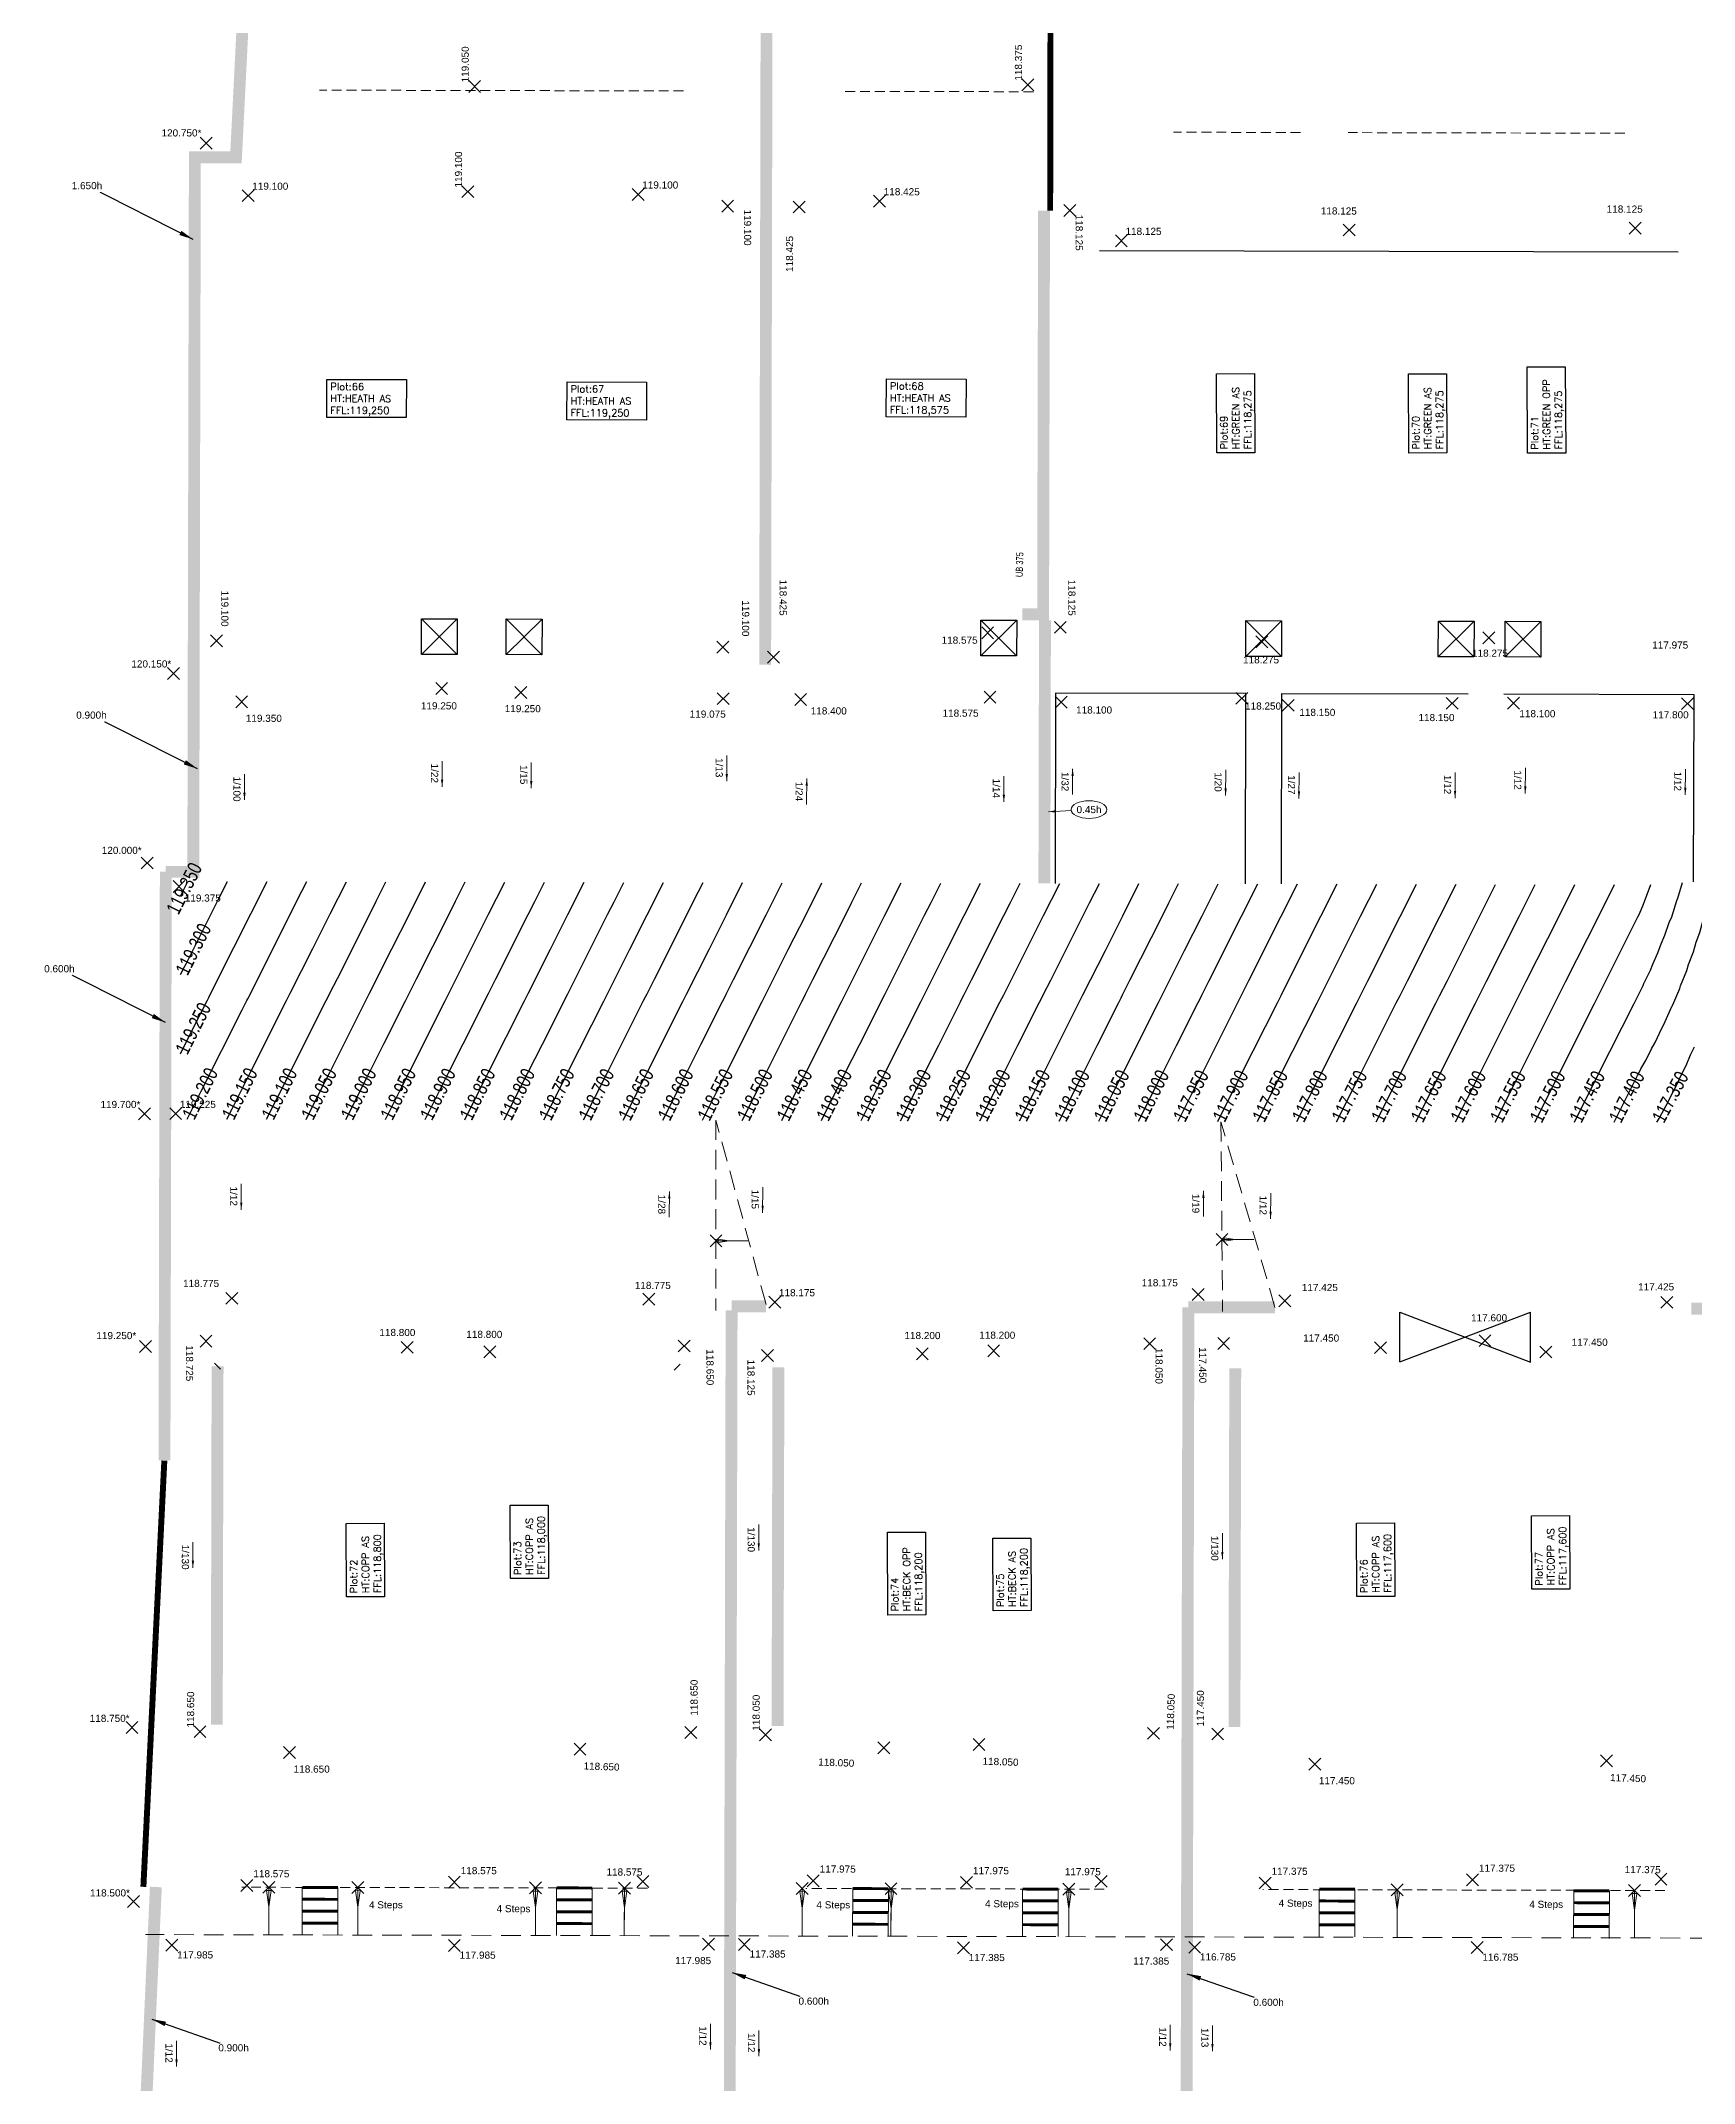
# Model space of a CAD drawing. Header units: metres. Extents: x 287878 to 288371, y 62805 to 63080.
# Drawn here: x 288023 to 288064.7, y 62859.3 to 62910.9 of the extents above; entities that cross this region are included whole.
import ezdxf
from ezdxf.enums import TextEntityAlignment as Align

# ---------------------------------------------------------------- set-up
doc = ezdxf.new("R2010")
doc.units = ezdxf.units.M
doc.header["$PDMODE"] = 3
doc.header["$PDSIZE"] = 0.15
doc.linetypes.add('HIDDEN', pattern=[0.375, 0.25, -0.125])
doc.layers.get('0').transparency = 0.25
for name, color, linetype, lineweight in [('EXP - DESIGN LINES', 1, 'HIDDEN', 9), ('EXP - LEVELS TEXT', 3, 'Continuous', 18), ('EXP - RETAINING WALLS - 0.6m', 190, 'Continuous', 18), ('EXP - RETAINING WALLS GRAVEL BOARD', 151, 'FENCELINE2', 18), ('EXP - STEPS', 240, 'Continuous', 18), ('EXP - UNDERBUILD', 94, 'UNDERBUILD', 35), ('EXP-EW-BANKS&CUTTINGS', 251, 'HIDDEN', 18), ('EXP-EW-GRADIENTS', 3, 'Continuous', 18), ('EXP-EW-GRADIENTS-TEXT', 3, 'Continuous', 18), ('EXP-EW-LEVEL-LANDING', 1, 'Continuous', 25), ('EXP-EW-LEVELS-POINTS', 3, 'Continuous', 18), ('EXP-EW-LEVELS-TEXT', 3, 'Continuous', 18), ('EXP-EW-RAISED-DPC', 160, 'TANKING', 35), ('EXP-EW-RETAINING-WALL-HEIGHTS', 3, 'Continuous', 18), ('EXP-LEVEL-LANDING', 1, 'Continuous', 25)]:
    doc.layers.add(name, color=color, linetype=linetype, lineweight=lineweight)
doc.layers.add('EXP-EW-BANKS&CUTTINGS-WORKING', color=255, linetype='Continuous', lineweight=18, plot=False)
doc.layers.add('EXP_-_S3D_-_HOUSE_DOORS', color=3, linetype='Continuous', true_color=0x00ff00)
doc.layers.add('XREF - SOUTHERN CONTOURS$0$EXP_-_EW_-_CONT-PRIMARY', color=1, linetype='Continuous', true_color=0xff0000)
doc.layers.add('Working', color=181, linetype='Continuous', plot=False)
for name, color, linetype in [('XREF - SOUTHERN CONTOURS$0$EXP_-_EW_CONT-SECONDARY', 8, 'Continuous'), ('XREF - SOUTHERN CONTOURS$0$EXP_-_EW_CONT-SECONDARY TEXT', 8, 'Continuous'), ('XREF - SS - FFFL$0$EXP - PEN 1', 1, 'Continuous')]:
    doc.layers.add(name, color=color, linetype=linetype)
doc.styles.add('18 @ 1 to 200', font='arial.ttf', dxfattribs={"height": 0.36})
doc.styles.add('18 @ 1 to 500', font='arial.ttf', dxfattribs={"height": 0.9})
doc.styles.add('Century Gothic', font='arial.ttf')
doc.styles.add('ESTROAD', font='arial.ttf', dxfattribs={"width": 0.75})
doc.styles.add('XREF - SOUTHERN CONTOURS$0$ESTROAD', font='arial.ttf', dxfattribs={"width": 0.75})
doc.styles.add('XREF - SS - FFFL$0$Standard', font='simplex.shx')
doc.linetypes.add('FENCELINE2', pattern='A,6.35,-2.54,[132,ltypeshp.shx,S=2.54,R=0,X=-2.54,Y=0],-2.54,25.4', length=36.83)
doc.linetypes.add('TANKING', pattern='A,0.3,-0.1575,["V",Century Gothic,S=0.3,R=0,X=-0.1464,Y=-0.15],-0.1575', length=0.615)
doc.linetypes.add('UNDERBUILD', pattern='A,0.3,-0.1575,["O",Century Gothic,S=0.3,R=0,X=-0.181,Y=-0.15],-0.1575', length=0.615)
doc.dimstyles.new('1 to 200 (18)', dxfattribs={"dimtxt": 0.36, "dimasz": 0.36, "dimexe": 0.09, "dimexo": 0.09, "dimgap": 0.12, "dimtad": 1, "dimdec": 3, "dimzin": 0, "dimdsep": 46, "dimtxsty": '18 @ 1 to 200', "dimcen": 0.12, "dimadec": 0, "dimazin": 0, "dimtfac": 1, "dimtdec": 3, "dimtofl": 0, "dimtmove": 0, "dimatfit": 3, "dimfxl": 0.12, "dimtolj": 1, "dimtzin": 0, "dimarcsym": 1})

# ---------------------------------------------------------------- blocks, each defined once
blk = doc.blocks.new('XREF - SOUTHERN CONTOURS')
at = {"layer": 'XREF - SOUTHERN CONTOURS$0$EXP_-_EW_-_CONT-PRIMARY', "flags": 128}
for points in [[(581.479604, 149.94997), (581.72822, 150.444389), (581.9879, 150.96081), (582.160277, 151.303614), (582.196966, 151.376577), (582.402033, 151.784391), (583.258039, 153.486718), (583.667093, 154.300197)], [(585.653449, 148.295666), (586.248939, 149.479909), (586.613469, 150.204844), (587.160264, 151.292248), (587.216195, 151.403477), (587.253483, 151.47763), (587.439919, 151.848394), (588.258026, 153.475352), (588.421648, 153.800743), (588.66708, 154.288831)], [(590.653436, 148.2843), (591.01073, 148.994845), (591.248926, 149.468543), (592.160251, 151.280882), (592.25347, 151.466264), (592.818909, 152.590744), (593.258013, 153.463986), (593.667067, 154.277465)], [(595.653423, 148.272934), (596.248913, 149.457177), (596.613443, 150.182113), (597.160238, 151.269516), (597.216169, 151.380745), (597.253457, 151.454898), (597.439894, 151.825662), (598.258001, 153.45262), (598.421622, 153.778011), (598.667054, 154.266099)], [(600.65341, 148.261568), (601.010704, 148.972114), (601.2489, 149.445811), (602.160225, 151.25815), (602.253444, 151.443532), (602.818883, 152.568013), (603.257988, 153.441254), (603.667041, 154.254733)], [(605.653397, 148.250202), (606.248887, 149.434445), (606.613417, 150.159381), (607.160213, 151.246784), (607.216144, 151.358014), (607.253431, 151.432166), (607.439868, 151.802931), (608.257975, 153.429888), (608.667028, 154.243367)], [(610.653384, 148.238836), (611.248874, 149.423079), (612.1602, 151.235419), (612.253418, 151.420801), (612.439855, 151.791565), (613.257962, 153.418522), (613.667015, 154.232001)], [(615.653371, 148.22747), (616.248861, 149.411713), (617.160187, 151.224053), (617.253405, 151.409435), (617.439842, 151.780198), (618.257949, 153.407155), (618.296929, 153.48488), (618.39359, 153.731931), (618.426297, 153.799031), (618.585532, 154.225345)]]:
    blk.add_lwpolyline(points, dxfattribs=at)
at = {"layer": 'XREF - SOUTHERN CONTOURS$0$EXP_-_EW_CONT-SECONDARY', "flags": 128}
for points in [[(581.484151, 151.949965), (581.592337, 152.165113), (581.623263, 152.226615), (581.894124, 152.765272), (582.432723, 153.836376), (582.667095, 154.30247)], [(581.488697, 153.94996), (581.667098, 154.304743)], [(581.653459, 148.304758), (581.887832, 148.770852), (582.005829, 149.005511), (583.039273, 151.060707), (583.123586, 151.228378), (583.160275, 151.301341), (583.180804, 151.342167), (583.253493, 151.486723), (583.43993, 151.857487), (584.258037, 153.484445), (584.421658, 153.809836), (584.66709, 154.297923)], [(582.653456, 148.302485), (582.784599, 148.563287), (583.248947, 149.486728), (584.160272, 151.299068), (584.25349, 151.48445), (584.818929, 152.60893), (585.258034, 153.482171), (585.667088, 154.29565)], [(583.653454, 148.300212), (584.248944, 149.484455), (584.613474, 150.209391), (585.160269, 151.296794), (585.2162, 151.408024), (585.253488, 151.482177), (585.439925, 151.852941), (586.258032, 153.479898), (586.421653, 153.80529), (586.667085, 154.293377)], [(584.653451, 148.297939), (585.010745, 149.008485), (585.248941, 149.482182), (586.160267, 151.294521), (586.253485, 151.479903), (586.818924, 152.604384), (587.258029, 153.477625), (587.667082, 154.291104)], [(586.653446, 148.293392), (587.01074, 149.003938), (587.248936, 149.477635), (588.160262, 151.289975), (588.25348, 151.475357), (588.818919, 152.599837), (589.258024, 153.473079), (589.667077, 154.286557)], [(587.653443, 148.291119), (588.248934, 149.475362), (588.613464, 150.200298), (589.160259, 151.287702), (589.21619, 151.398931), (589.253477, 151.473084), (589.439914, 151.843848), (590.258021, 153.470805), (590.421643, 153.796197), (590.667075, 154.284284)], [(588.653441, 148.288846), (589.010735, 148.999392), (589.248931, 149.473089), (590.160256, 151.285429), (590.253475, 151.470811), (590.818914, 152.595291), (591.258019, 153.468532), (591.667072, 154.282011)], [(589.653438, 148.286573), (590.248928, 149.470816), (590.613459, 150.195752), (591.160254, 151.283155), (591.216185, 151.394385), (591.253472, 151.468537), (591.439909, 151.839301), (592.258016, 153.466259), (592.421637, 153.791651), (592.66707, 154.279738)], [(591.653433, 148.282027), (592.248923, 149.466269), (592.613453, 150.191205), (593.160249, 151.278609), (593.21618, 151.389838), (593.253467, 151.463991), (593.439904, 151.834755), (594.258011, 153.461713), (594.421632, 153.787104), (594.667064, 154.275191)], [(592.65343, 148.279753), (593.010725, 148.990299), (593.248921, 149.463996), (594.160246, 151.276336), (594.253465, 151.461718), (594.818903, 152.586198), (595.258008, 153.45944), (595.667062, 154.272918)], [(593.653428, 148.27748), (594.248918, 149.461723), (594.613448, 150.186659), (595.160244, 151.274063), (595.216175, 151.385292), (595.253462, 151.459445), (595.439899, 151.830209), (596.258006, 153.457166), (596.421627, 153.782558), (596.667059, 154.270645)], [(594.653425, 148.275207), (595.010719, 148.985753), (595.248916, 149.45945), (596.160241, 151.271789), (596.253459, 151.457171), (596.818898, 152.581652), (597.258003, 153.454893), (597.667057, 154.268372)], [(596.65342, 148.270661), (597.010714, 148.981206), (597.24891, 149.454903), (598.160236, 151.267243), (598.253454, 151.452625), (598.818893, 152.577105), (599.257998, 153.450347), (599.667051, 154.263826)], [(597.653418, 148.268387), (598.248908, 149.45263), (598.613438, 150.177566), (599.160233, 151.26497), (599.216164, 151.376199), (599.253452, 151.450352), (599.439888, 151.821116), (600.257995, 153.448074), (600.421617, 153.773465), (600.667049, 154.261552)], [(598.653415, 148.266114), (599.010709, 148.97666), (599.248905, 149.450357), (600.160231, 151.262697), (600.253449, 151.448079), (600.818888, 152.572559), (601.257993, 153.4458), (601.667046, 154.259279)], [(599.653412, 148.263841), (600.248903, 149.448084), (600.613433, 150.17302), (601.160228, 151.260424), (601.216159, 151.371653), (601.253446, 151.445806), (601.439883, 151.81657), (602.25799, 153.443527), (602.421612, 153.768919), (602.667044, 154.257006)], [(601.653407, 148.259295), (602.248897, 149.443538), (602.613428, 150.168473), (603.160223, 151.255877), (603.216154, 151.367106), (603.253441, 151.441259), (603.439878, 151.812023), (604.257985, 153.438981), (604.421606, 153.764372), (604.667039, 154.25246)], [(602.653405, 148.257022), (603.010699, 148.967567), (603.248895, 149.441264), (604.16022, 151.253604), (604.253439, 151.438986), (604.818878, 152.563466), (605.257982, 153.436708), (605.667036, 154.250186)], [(603.653402, 148.254748), (604.248892, 149.438991), (604.613422, 150.163927), (605.160218, 151.251331), (605.216149, 151.36256), (605.253436, 151.436713), (605.439873, 151.807477), (606.25798, 153.434434), (606.421601, 153.759826), (606.667033, 154.247913)], [(604.653399, 148.252475), (605.010694, 148.963021), (605.24889, 149.436718), (606.160215, 151.249058), (606.253434, 151.43444), (606.818872, 152.55892), (607.257977, 153.432161), (607.667031, 154.24564)], [(606.653394, 148.247929), (607.010688, 148.958474), (607.248885, 149.432172), (608.16021, 151.244511), (608.253428, 151.429893), (608.439865, 151.800657), (609.257972, 153.427615), (609.667026, 154.241094)], [(607.653392, 148.245656), (608.248882, 149.429898), (609.160207, 151.242238), (609.253426, 151.42762), (609.439863, 151.798384), (610.25797, 153.425342), (610.667023, 154.238821)], [(608.653389, 148.243382), (609.248879, 149.427625), (610.160205, 151.239965), (610.253423, 151.425347), (610.43986, 151.796111), (611.257967, 153.423069), (611.66702, 154.236547)], [(609.653387, 148.241109), (610.248877, 149.425352), (611.160202, 151.237692), (611.253421, 151.423074), (611.439857, 151.793838), (612.257964, 153.420795), (612.667018, 154.234274)], [(611.653381, 148.236563), (612.248872, 149.420806), (613.160197, 151.233145), (613.253415, 151.418527), (613.439852, 151.789291), (614.257959, 153.416249), (614.667013, 154.229728)], [(612.653379, 148.23429), (613.248869, 149.418533), (614.160194, 151.230872), (614.253413, 151.416254), (614.43985, 151.787018), (615.257957, 153.413976), (615.66701, 154.227455)], [(613.653376, 148.232016), (614.248866, 149.416259), (615.160192, 151.228599), (615.25341, 151.413981), (615.439847, 151.784745), (616.257954, 153.411703), (616.667008, 154.225181)], [(614.653374, 148.229743), (615.248864, 149.413986), (616.160189, 151.226326), (616.253408, 151.411708), (616.439844, 151.782472), (617.257951, 153.409429), (617.667005, 154.222908)], [(616.653368, 148.225197), (617.248859, 149.40944), (618.160184, 151.221779), (618.253403, 151.407161), (618.38811, 151.67576), (618.407491, 151.725296), (618.574128, 152.067157), (618.630153, 152.21715), (618.761326, 152.498275), (618.843516, 152.729472), (618.93946, 152.944554), (619.04703, 153.263109), (619.108087, 153.406481), (619.240107, 153.818968), (619.266738, 153.884572), (619.384003, 154.272075)], [(617.653366, 148.222924), (618.248856, 149.407166), (618.262999, 149.430626), (618.33328, 149.571133), (618.468247, 149.800047), (618.602288, 150.077891), (618.694541, 150.240007), (618.862508, 150.601733), (618.912359, 150.69256), (619.113531, 151.143096), (619.12138, 151.157934), (619.159674, 151.247214), (619.31131, 151.603278), (619.332462, 151.669367), (619.489501, 152.056224), (619.535902, 152.209557), (619.657803, 152.525143), (619.728413, 152.772595), (619.815718, 153.010582), (619.909318, 153.359523), (619.962718, 153.513119), (620.077889, 153.971461), (620.09824, 154.033373), (620.177588, 154.371808)], [(618.734753, 148.22743), (618.78905, 148.322846), (618.796916, 148.339785), (619.025315, 148.755915), (619.067766, 148.850987), (619.253171, 149.201466), (619.329532, 149.379497), (619.4723, 149.659727), (619.581788, 149.925769), (619.682365, 150.130936)]]:
    blk.add_lwpolyline(points, dxfattribs=at)
at = {"layer": 'XREF - SOUTHERN CONTOURS$0$EXP_-_EW_-_CONT-PRIMARY', "char_height": 0.36, "width": 2.52, "attachment_point": 5, "rotation": 63.3047065, "line_spacing_factor": 0.888, "style": 'XREF - SOUTHERN CONTOURS$0$ESTROAD'}
for s, insert in [('119.250', (581.803061, 150.593224)), ('119.000', (585.976905, 148.93892)), ('118.750', (590.976892, 148.927554)), ('118.500', (595.97688, 148.916188)), ('118.250', (600.976867, 148.904822)), ('118.000', (605.976854, 148.893456)), ('117.750', (610.976841, 148.88209)), ('117.500', (615.976828, 148.870724))]:
    blk.add_mtext(s, dxfattribs=dict(at, insert=insert))
at = {"layer": 'XREF - SOUTHERN CONTOURS$0$EXP_-_EW_CONT-SECONDARY TEXT', "char_height": 0.36, "width": 2.52, "attachment_point": 5, "line_spacing_factor": 0.888, "style": 'XREF - SOUTHERN CONTOURS$0$ESTROAD'}
for s, insert, rotation in [('119.350', (581.577448, 154.126458), 63.3047065), ('119.300', (581.807608, 152.593219), 63.3047065), ('119.200', (581.976916, 148.948012), 63.3047065), ('119.150', (582.976913, 148.945739), 63.3047065), ('119.100', (583.976911, 148.943466), 63.3047065), ('119.050', (584.976908, 148.941193), 63.3047065), ('118.950', (586.976903, 148.936646), 63.3047065), ('118.900', (587.9769, 148.934373), 63.3047065), ('118.850', (588.976898, 148.9321), 63.3047065), ('118.800', (589.976895, 148.929827), 63.3047065), ('118.700', (591.97689, 148.925281), 63.3047065), ('118.650', (592.976887, 148.923007), 63.3047065), ('118.600', (593.976885, 148.920734), 63.3047065), ('118.550', (594.976882, 148.918461), 63.3047065), ('118.450', (596.976877, 148.913915), 63.3047065), ('118.400', (597.976874, 148.911641), 63.3047065), ('118.350', (598.976872, 148.909368), 63.3047065), ('118.300', (599.976869, 148.907095), 63.3047065), ('118.200', (601.976864, 148.902549), 63.3047065), ('118.150', (602.976861, 148.900275), 63.3047065), ('118.100', (603.976859, 148.898002), 63.3047065), ('118.050', (604.976856, 148.895729), 63.3047065), ('117.950', (606.976851, 148.891183), 63.3047065), ('117.900', (607.976849, 148.88891), 63.3047065), ('117.850', (608.976846, 148.886636), 63.3047065), ('117.800', (609.976843, 148.884363), 63.3047065), ('117.700', (611.976838, 148.879817), 63.3047065), ('117.650', (612.976836, 148.877544), 63.3047065), ('117.600', (613.976833, 148.87527), 63.3047065), ('117.550', (614.97683, 148.872997), 63.3047065), ('117.450', (616.976825, 148.868451), 63.3047065), ('117.400', (617.976823, 148.866178), 63.3046988), ('117.350', (619.073719, 148.862242), 62.1208571)]:
    blk.add_mtext(s, dxfattribs=dict(at, insert=insert, rotation=rotation))
blk = doc.blocks.new('*U25')
at = {"layer": 'EXP - STEPS'}
for p, q in [((-0.45, 1.2), (-0.45, 2.4)), ((0.45, 1.2), (0.45, 2.4))]:
    blk.add_line(p, q, dxfattribs=at)
at = {"layer": 'EXP - STEPS', "const_width": 0.075}
for points in [[(-0.45, 2.1), (0.45, 2.1)], [(-0.45, 1.8), (0.45, 1.8)], [(-0.45, 1.5), (0.45, 1.5)], [(-0.45, 1.2), (0.45, 1.2)]]:
    blk.add_lwpolyline(points, dxfattribs=at)
blk = doc.blocks.new('*U464')
at = {"layer": 'EXP-EW-BANKS&CUTTINGS', "linetype": 'Continuous'}
blk.add_lwpolyline([(-0.012, -1.12), (-0.005, -0.496), (0.06, -0.081), (-0.061, -0.079), (-0.005, -0.496)], dxfattribs=at)
at = {"layer": 'EXP-EW-BANKS&CUTTINGS-WORKING'}
blk.add_line((-0.013, -1.2), (0, 0), dxfattribs=at)
blk.add_point((0, 0), dxfattribs=at)
blk = doc.blocks.new('*U465')
at = {"layer": 'EXP-EW-BANKS&CUTTINGS', "linetype": 'Continuous'}
blk.add_lwpolyline([(-0.012, -1.12), (-0.005, -0.496), (0.06, -0.081), (-0.061, -0.079), (-0.005, -0.496)], dxfattribs=at)
at = {"layer": 'EXP-EW-BANKS&CUTTINGS-WORKING'}
blk.add_line((-0.013, -1.2), (0, 0), dxfattribs=at)
blk.add_point((0, 0), dxfattribs=at)
blk = doc.blocks.new('*U466')
at = {"layer": 'EXP-EW-BANKS&CUTTINGS', "linetype": 'Continuous'}
blk.add_lwpolyline([(-0.012, -1.12), (-0.005, -0.496), (0.06, -0.081), (-0.061, -0.079), (-0.005, -0.496)], dxfattribs=at)
at = {"layer": 'EXP-EW-BANKS&CUTTINGS-WORKING'}
blk.add_line((-0.013, -1.2), (0, 0), dxfattribs=at)
blk.add_point((0, 0), dxfattribs=at)
blk = doc.blocks.new('*U467')
at = {"layer": 'EXP-EW-BANKS&CUTTINGS', "linetype": 'Continuous'}
blk.add_lwpolyline([(-0.012, -1.12), (-0.005, -0.496), (0.06, -0.081), (-0.061, -0.079), (-0.005, -0.496)], dxfattribs=at)
at = {"layer": 'EXP-EW-BANKS&CUTTINGS-WORKING'}
blk.add_line((-0.013, -1.2), (0, 0), dxfattribs=at)
blk.add_point((0, 0), dxfattribs=at)
blk = doc.blocks.new('*U468')
at = {"layer": 'EXP-EW-BANKS&CUTTINGS', "linetype": 'Continuous'}
blk.add_lwpolyline([(-0.012, -1.12), (-0.005, -0.496), (0.06, -0.081), (-0.061, -0.079), (-0.005, -0.496)], dxfattribs=at)
at = {"layer": 'EXP-EW-BANKS&CUTTINGS-WORKING'}
blk.add_line((-0.013, -1.2), (0, 0), dxfattribs=at)
blk.add_point((0, 0), dxfattribs=at)
blk = doc.blocks.new('*U469')
at = {"layer": 'EXP-EW-BANKS&CUTTINGS', "linetype": 'Continuous'}
blk.add_lwpolyline([(-0.012, -1.12), (-0.005, -0.496), (0.06, -0.081), (-0.061, -0.079), (-0.005, -0.496)], dxfattribs=at)
at = {"layer": 'EXP-EW-BANKS&CUTTINGS-WORKING'}
blk.add_line((-0.013, -1.2), (0, 0), dxfattribs=at)
blk.add_point((0, 0), dxfattribs=at)
blk = doc.blocks.new('*U577')
at = {"layer": 'EXP-EW-BANKS&CUTTINGS', "linetype": 'Continuous'}
blk.add_lwpolyline([(-0.012, -1.12), (-0.005, -0.496), (0.06, -0.081), (-0.061, -0.079), (-0.005, -0.496)], dxfattribs=at)
at = {"layer": 'EXP-EW-BANKS&CUTTINGS-WORKING'}
blk.add_line((-0.013, -1.2), (0, 0), dxfattribs=at)
blk.add_point((0, 0), dxfattribs=at)
blk = doc.blocks.new('*U578')
at = {"layer": 'EXP-EW-BANKS&CUTTINGS', "linetype": 'Continuous'}
blk.add_lwpolyline([(-0.012, -1.12), (-0.005, -0.496), (0.06, -0.081), (-0.061, -0.079), (-0.005, -0.496)], dxfattribs=at)
at = {"layer": 'EXP-EW-BANKS&CUTTINGS-WORKING'}
blk.add_line((-0.013, -1.2), (0, 0), dxfattribs=at)
blk.add_point((0, 0), dxfattribs=at)
blk = doc.blocks.new('*U579')
at = {"layer": 'EXP-EW-BANKS&CUTTINGS', "linetype": 'Continuous'}
blk.add_lwpolyline([(-0.012, -1.12), (-0.005, -0.496), (0.06, -0.081), (-0.061, -0.079), (-0.005, -0.496)], dxfattribs=at)
at = {"layer": 'EXP-EW-BANKS&CUTTINGS-WORKING'}
blk.add_line((-0.013, -1.2), (0, 0), dxfattribs=at)
blk.add_point((0, 0), dxfattribs=at)
blk = doc.blocks.new('*U581')
at = {"layer": 'EXP-EW-BANKS&CUTTINGS', "linetype": 'Continuous'}
blk.add_lwpolyline([(-0.753, -0.02), (-0.333, -0.009), (-0.053, -0.042), (-0.055, 0.039), (-0.333, -0.009)], dxfattribs=at)
at = {"layer": 'EXP-EW-BANKS&CUTTINGS-WORKING'}
blk.add_line((-0.807, -0.021), (0, 0), dxfattribs=at)
blk.add_point((0, 0), dxfattribs=at)
blk = doc.blocks.new('*U570')
at = {"layer": 'EXP-EW-BANKS&CUTTINGS', "linetype": 'Continuous'}
blk.add_lwpolyline([(-0.753, -0.02), (-0.333, -0.009), (-0.053, -0.042), (-0.055, 0.039), (-0.333, -0.009)], dxfattribs=at)
at = {"layer": 'EXP-EW-BANKS&CUTTINGS-WORKING'}
blk.add_line((-0.807, -0.021), (0, 0), dxfattribs=at)
blk.add_point((0, 0), dxfattribs=at)
blk = doc.blocks.new('XREF - SS - FFFL')
at = {"layer": 'XREF - SS - FFFL$0$EXP - PEN 1', "char_height": 0.18, "attachment_point": 1, "style": 'XREF - SS - FFFL$0$Standard', "bg_fill": 19, "box_fill_scale": 1.5, "bg_fill_color": 256, "bg_fill_transparency": 0}
for s, width, insert, rotation in [('Plot:69\\PHT:GREEN AS  \\PFFL:118,275', 1.81894, (607.722, 165.207), 90.2434), ('Plot:70\\PHT:GREEN AS  \\PFFL:118,275', 1.81894, (612.565, 165.204), 90.2434), ('Plot:71\\PHT:GREEN OPP  \\PFFL:118,275', 1.99894, (615.563, 165.201), 90.2434), ('Plot:66\\PHT:HEATH AS  \\PFFL:119,250', 1.82751, (585.265, 166.885), 359.8148), ('Plot:67\\PHT:HEATH AS  \\PFFL:119,250', 1.82751, (591.325, 166.823), 359.8148), ('Plot:68\\PHT:HEATH AS  \\PFFL:118,575', 1.82751, (599.385, 166.897), 359.8148), ('Plot:73\\PHT:COPP AS  \\PFFL:118,000', 1.67323, (589.898, 136.797), 90.2434), ('Plot:77\\PHT:COPP AS  \\PFFL:117,600', 1.67323, (615.67, 136.53), 90.2434), ('Plot:72\\PHT:COPP AS  \\PFFL:118,800', 1.67323, (585.763, 136.336), 90.2434), ('Plot:74\\PHT:BECK OPP  \\PFFL:118,200', 1.90787, (599.418, 135.878), 90.2434), ('Plot:75\\PHT:BECK AS  \\PFFL:118,200', 1.64751, (602.078, 135.987), 90.2434), ('Plot:76\\PHT:COPP AS  \\PFFL:117,600', 1.67323, (611.253, 136.344), 90.2434)]:
    blk.add_mtext_dynamic_manual_height_columns(s, width=width, gutter_width=1, heights=[0], dxfattribs=dict(at, insert=insert, rotation=rotation))
blk = doc.blocks.new('*U412')
at = {"layer": 'EXP-LEVEL-LANDING', "ltscale": 2}
for p, q in [((-7.452, 0.035), (-8.572, 0.64)), ((-7.709, 0.898), (-8.315, -0.222))]:
    blk.add_line(p, q, dxfattribs=at)
blk.add_lwpolyline([(-8.315, -0.222), (-8.572, 0.64), (-7.709, 0.898), (-7.452, 0.035)], close=True, dxfattribs=at)
blk = doc.blocks.new('*U413')
at = {"layer": 'EXP-LEVEL-LANDING', "ltscale": 2}
for p, q in [((-7.452, 0.035), (-8.572, 0.64)), ((-7.709, 0.898), (-8.315, -0.222))]:
    blk.add_line(p, q, dxfattribs=at)
blk.add_lwpolyline([(-8.315, -0.222), (-8.572, 0.64), (-7.709, 0.898), (-7.452, 0.035)], close=True, dxfattribs=at)
blk = doc.blocks.new('*U414')
at = {"layer": 'EXP-LEVEL-LANDING', "ltscale": 2}
for p, q in [((-7.452, 0.035), (-8.572, 0.64)), ((-7.709, 0.898), (-8.315, -0.222))]:
    blk.add_line(p, q, dxfattribs=at)
blk.add_lwpolyline([(-8.315, -0.222), (-8.572, 0.64), (-7.709, 0.898), (-7.452, 0.035)], close=True, dxfattribs=at)
blk = doc.blocks.new('*U415')
at = {"layer": 'EXP-LEVEL-LANDING', "ltscale": 2}
for p, q in [((-7.452, 0.035), (-8.572, 0.64)), ((-7.709, 0.898), (-8.315, -0.222))]:
    blk.add_line(p, q, dxfattribs=at)
blk.add_lwpolyline([(-8.315, -0.222), (-8.572, 0.64), (-7.709, 0.898), (-7.452, 0.035)], close=True, dxfattribs=at)
blk = doc.blocks.new('*U416')
at = {"layer": 'EXP-LEVEL-LANDING', "ltscale": 2}
for p, q in [((-7.452, 0.035), (-8.572, 0.64)), ((-7.709, 0.898), (-8.315, -0.222))]:
    blk.add_line(p, q, dxfattribs=at)
blk.add_lwpolyline([(-8.315, -0.222), (-8.572, 0.64), (-7.709, 0.898), (-7.452, 0.035)], close=True, dxfattribs=at)
blk = doc.blocks.new('*U407')
at = {"layer": 'EXP-LEVEL-LANDING', "ltscale": 2}
for p, q in [((-7.452, 0.035), (-8.572, 0.64)), ((-7.709, 0.898), (-8.315, -0.222))]:
    blk.add_line(p, q, dxfattribs=at)
blk.add_lwpolyline([(-8.315, -0.222), (-8.572, 0.64), (-7.709, 0.898), (-7.452, 0.035)], close=True, dxfattribs=at)
blk = doc.blocks.new('*U42')
at = {"layer": 'EXP-EW-GRADIENTS-TEXT', "color": 0, "style": '18 @ 1 to 200'}
blk.add_attdef('1/00', (0.13, -0.56), '', height=0.36, rotation=0, dxfattribs=at)
at = {"layer": 'EXP-EW-GRADIENTS'}
blk.add_leader([(1.3, 0), (0, 0)], dimstyle='1 to 200 (18)', dxfattribs=at)
blk = doc.blocks.new('*U408')
at = {"layer": 'EXP-EW-GRADIENTS-TEXT', "color": 0, "style": '18 @ 1 to 200'}
blk.add_attdef('1/00', (-1.14, -0.56), '', height=0.36, rotation=360, dxfattribs=at)
at = {"layer": 'EXP-EW-GRADIENTS'}
blk.add_leader([(-1.3, 0), (0, 0)], dimstyle='1 to 200 (18)', dxfattribs=at)
blk = doc.blocks.new('*U409')
at = {"layer": 'EXP-EW-GRADIENTS-TEXT', "color": 0, "style": '18 @ 1 to 200'}
blk.add_attdef('1/00', (-1.14, -0.56), '', height=0.36, rotation=360, dxfattribs=at)
at = {"layer": 'EXP-EW-GRADIENTS'}
blk.add_leader([(-1.3, 0), (0, 0)], dimstyle='1 to 200 (18)', dxfattribs=at)
blk = doc.blocks.new('*U411')
at = {"layer": 'EXP-EW-GRADIENTS-TEXT', "color": 0, "style": '18 @ 1 to 200'}
blk.add_attdef('1/00', (-1.14, -0.56), '', height=0.36, rotation=360, dxfattribs=at)
at = {"layer": 'EXP-EW-GRADIENTS'}
blk.add_leader([(-1.3, 0), (0, 0)], dimstyle='1 to 200 (18)', dxfattribs=at)
blk = doc.blocks.new('*U404')
at = {"layer": 'EXP-EW-GRADIENTS-TEXT', "color": 0, "style": '18 @ 1 to 200'}
blk.add_attdef('1/00', (-1.14, -0.56), '', height=0.36, rotation=360, dxfattribs=at)
at = {"layer": 'EXP-EW-GRADIENTS'}
blk.add_leader([(-1.3, 0), (0, 0)], dimstyle='1 to 200 (18)', dxfattribs=at)
blk = doc.blocks.new('*U248')
at = {"layer": 'EXP-EW-RETAINING-WALL-HEIGHTS'}
blk.add_leader([(-0.75, -2.67), (1.3, -2.56)], dimstyle='1 to 200 (18)', dxfattribs=at)
blk.add_wipeout([(0.4, -2.56), (0.49, -2.37), (0.66, -2.25), (0.87, -2.17), (1.08, -2.13), (1.3, -2.12), (1.52, -2.13), (1.73, -2.17), (1.93, -2.25), (2.11, -2.37), (2.2, -2.56), (2.11, -2.76), (1.93, -2.88), (1.73, -2.96), (1.52, -3), (1.3, -3.01), (1.08, -3), (0.87, -2.96), (0.66, -2.88), (0.49, -2.76)]).dxf.layer = 'EXP-EW-RETAINING-WALL-HEIGHTS'
blk.add_ellipse((1.3, -2.56), major_axis=(0.901, 0), ratio=0.496607, dxfattribs=at)
at = {"layer": 'EXP-EW-RETAINING-WALL-HEIGHTS', "style": '18 @ 1 to 200'}
blk.add_attdef('0.000H', text='', height=0.36, rotation=360, dxfattribs=at).set_placement((1.3, -2.56), align=Align.MIDDLE_CENTER)

msp = doc.modelspace()

# ---------------------------------------------------------------- linework, layer by layer
at = {"layer": 'EXP - DESIGN LINES'}
for points in [[(288038.268, 62864.26), (288028.037, 62864.283)], [(288049.796, 62864.233), (288042.267, 62864.251)], [(288063.944, 62864.201), (288053.794, 62864.224)]]:
    msp.add_lwpolyline(points, dxfattribs=at)
at = {"layer": 'EXP - RETAINING WALLS - 0.6m', "const_width": 0.3}
for points in [[(288026.822, 62895.006), (288026.851, 62907.944), (288027.889, 62907.942), (288028.731, 62924.773)], [(288041.241, 62895.136), (288041.286, 62916.372)], [(288048.301, 62896.258), (288048.286, 62889.618)], [(288026.118, 62889.912), (288026.812, 62889.911), (288026.822, 62895.006)], [(288026.084, 62875.059), (288026.118, 62889.912)], [(288040.394, 62878.947), (288041.264, 62878.945)], [(288051.921, 62878.921), (288051.871, 62857.208)], [(288051.921, 62878.921), (288054.105, 62878.919)], [(288040.344, 62857.355), (288040.394, 62878.84)], [(288066.031, 62861.408), (288066.071, 62878.886), (288064.607, 62878.886)], [(288025.556, 62857.36), (288025.867, 62864.288)]]:
    msp.add_lwpolyline(points, dxfattribs=at)
at = {"layer": 'EXP - RETAINING WALLS GRAVEL BOARD', "ltscale": 0.05, "const_width": 0.15}
for points in [[(288048.432, 62906.599), (288048.45, 62916.351)], [(288025.552, 62864.293), (288026.081, 62875.051)]]:
    msp.add_lwpolyline(points, dxfattribs=at)
at = {"layer": 'EXP - UNDERBUILD', "const_width": 0.3, "flags": 128}
msp.add_lwpolyline([(288047.733, 62896.409), (288048.254, 62896.408), (288048.278, 62906.598)], dxfattribs=at)
at = {"layer": 'EXP-EW-BANKS&CUTTINGS', "ltscale": 2}
for p, q in [((288040, 62883.644), (288040, 62878.841)), ((288041.264, 62878.991), (288040, 62883.644)), ((288052.74, 62883.605, 117.9), (288052.784, 62878.812)), ((288054.105, 62878.919), (288052.74, 62883.605, 117.9))]:
    msp.add_line(p, q, dxfattribs=at)
msp.add_lwpolyline([(288065.827, 62862.997), (288025.606, 62863.088)], dxfattribs=at)
at = {"layer": 'EXP-EW-LEVEL-LANDING'}
for points in [[(288057.252, 62877.544), (288057.255, 62878.8)], [(288057.252, 62877.544), (288060.553, 62878.794)], [(288057.255, 62878.8), (288060.55, 62877.537)], [(288060.55, 62877.537), (288060.553, 62878.794)]]:
    msp.add_lwpolyline(points, dxfattribs=at)
at = {"layer": 'EXP-EW-LEVELS-POINTS'}
for p in [(288027.139, 62908.304), (288028.195, 62906.978), (288033.74, 62907.078), (288038.034, 62907.008), (288040.295, 62906.71), (288044.127, 62906.839), (288042.099, 62906.692), (288048.928, 62906.603), (288050.228, 62905.838), (288063.191, 62906.156), (288046.854, 62895.944), (288048.69, 62896.081), (288027.399, 62895.74), (288040.173, 62895.582), (288053.775, 62895.717), (288059.503, 62895.82), (288026.313, 62894.919), (288041.45, 62895.329), (288033.077, 62894.539), (288035.075, 62894.439), (288028.033, 62894.204), (288040.184, 62894.281), (288042.137, 62894.26), (288046.913, 62894.321), (288048.708, 62894.194), (288053.271, 62894.29), (288054.438, 62894.115), (288058.573, 62894.164), (288060.122, 62894.168), (288064.513, 62894.156), (288025.648, 62890.133), (288026.451, 62889.541), (288025.582, 62883.803), (288026.367, 62883.806), (288027.786, 62879.147), (288038.306, 62879.124), (288041.484, 62879.05), (288052.168, 62879.243), (288054.351, 62879.082), (288063.99, 62879.046), (288025.608, 62877.932), (288027.133, 62878.066), (288032.21, 62877.91), (288039.198, 62877.943), (288050.942, 62878.001), (288052.809, 62878.008), (288056.768, 62877.902), (288059.403, 62878.078), (288034.295, 62877.798), (288041.299, 62877.704), (288045.208, 62877.747), (288047.006, 62877.821), (288060.94, 62877.791), (288025.265, 62868.315), (288026.982, 62868.209), (288039.367, 62868.188), (288041.252, 62868.129), (288051.039, 62868.168), (288052.658, 62868.149), (288029.241, 62867.682), (288036.569, 62867.765), (288044.235, 62867.8), (288046.637, 62867.886), (288055.109, 62867.388), (288062.47, 62867.471), (288025.3, 62863.92), (288026.27, 62862.818)]:
    msp.add_point(p, dxfattribs=at)
at = {"layer": 'EXP-EW-RAISED-DPC', "const_width": 0.3, "flags": 128}
msp.add_lwpolyline([(288027.424, 62877.434), (288027.404, 62868.387)], dxfattribs=at)
at = {"layer": 'Working'}
for points in [[(288053.357, 62889.61), (288053.368, 62894.41), (288048.568, 62894.421), (288048.557, 62889.617)], [(288064.667, 62889.662), (288064.678, 62894.381), (288059.878, 62894.392)], [(288027.35, 62877.51), (288027.499, 62877.359)]]:
    msp.add_lwpolyline(points, dxfattribs=at)
at = {"layer": 'Working', "elevation": 0}
msp.add_lwpolyline([(288058.978, 62894.398), (288054.268, 62894.408), (288054.257, 62889.608)], dxfattribs=at)

# ---------------------------------------------------------------- block references
msp.add_blockref('XREF - SOUTHERN CONTOURS', (287445.006, 62735.366))
at = {"layer": 'EXP - STEPS', "rotation": 179.8697668124348}
for p in [(288030.013, 62865.478), (288036.43, 62865.464), (288043.902, 62865.447), (288048.187, 62865.437), (288055.674, 62865.435), (288062.095, 62865.392)]:
    msp.add_blockref('*U25', p, dxfattribs=at)
at = {"layer": 'EXP-EW-BANKS&CUTTINGS', "linetype": 'Continuous'}
for name, p, rotation in [('*U570', (288040, 62880.598), 178.4895153194123), ('*U581', (288052.767, 62880.633), 178.3596143246417), ('*U464', (288028.719, 62864.281), 0.4893719860567627), ('*U465', (288030.962, 62864.276), 0.4893719860567627), ('*U466', (288035.447, 62864.266), 0.4893719860567627), ('*U467', (288037.689, 62864.261), 0.4893719860567627), ('*U468', (288042.174, 62864.251), 0.4893719860567627), ('*U469', (288044.417, 62864.246), 0.4893719860567627), ('*U577', (288048.902, 62864.236), 0.4893719860567627), ('*U578', (288057.189, 62864.217), 0.4893719860568183), ('*U579', (288063.176, 62864.203), 0.4893719860568183)]:
    msp.add_blockref(name, p, dxfattribs=dict(at, rotation=rotation))
at = {"layer": 'EXP-EW-GRADIENTS', "xscale": 0.5, "yscale": 0.5, "zscale": 0.5, "rotation": 269.869755838006}
for p, values in [((288028.023, 62882.033), {'1/00': '1/12'}), ((288026.803, 62872.993), {'1/00': '1/130'}), ((288026.389, 62860.407), {'1/00': '1/12'})]:
    msp.add_blockref('*U42', p, dxfattribs=at).add_auto_attribs(values)

# ---------------------------------------------------------------- texts
at = {"layer": 'EXP - LEVELS TEXT', "char_height": 0.18, "attachment_point": 1, "style": '18 @ 1 to 500'}
for insert in [(288031.245, 62863.929), (288034.465, 62863.833), (288042.534, 62863.929), (288046.79, 62863.957), (288054.198, 62863.971), (288060.522, 62863.941)]:
    msp.add_mtext_dynamic_manual_height_columns('4 Steps', width=0.84483, gutter_width=1, heights=[0], dxfattribs=dict(at, insert=insert))
at = {"layer": 'EXP-EW-LEVELS-TEXT', "style": '18 @ 1 to 200'}
for s, rotation, p in [('120.750*', 0.0413, (288026.01, 62908.471)), ('119.100', 89.8727, (288033.591, 62907.183)), ('119.100', 359.8727, (288028.3, 62907.128)), ('119.100', 359.8727, (288038.139, 62907.158)), ('118.425', 359.8727, (288044.232, 62906.988)), ('119.100', 270.0906, (288040.707, 62906.626)), ('118.125', 269.8727, (288049.077, 62906.498)), ('118.125', 359.8668, (288062.474, 62906.55)), ('118.425', 89.8668, (288041.945, 62905.052)), ('118.125', 359.8727, (288050.333, 62905.988)), ('118.425', 269.8668, (288041.605, 62897.286)), ('118.125', 269.8668, (288048.891, 62897.283)), ('119.100', 269.8668, (288027.52, 62897.01)), ('119.100', 269.8668, (288040.659, 62896.762)), ('118.575', 359.8727, (288045.693, 62895.67)), ('117.975', 359.8727, (288063.623, 62895.547)), ('120.150*', 0.0413, (288025.249, 62895.068)), ('118.275', 359.8727, (288053.299, 62895.173)), ('118.275', 359.8727, (288059.076, 62895.342)), ('119.250', 359.8727, (288032.554, 62894.012)), ('119.250', 359.8668, (288034.67, 62893.942)), ('118.400', 359.8668, (288042.391, 62893.884)), ('118.575', 359.8727, (288045.717, 62893.828)), ('118.100', 359.8668, (288049.086, 62893.908)), ('118.250', 359.8727, (288053.35, 62894.008)), ('118.150', 359.8668, (288054.719, 62893.847)), ('119.350', 359.8668, (288028.137, 62893.698)), ('119.075', 359.8727, (288039.337, 62893.804)), ('118.150', 359.8727, (288057.725, 62893.716)), ('118.100', 359.8668, (288060.271, 62893.814)), ('117.800', 359.8727, (288063.634, 62893.786)), ('120.000*', 0.0413, (288024.502, 62890.363)), ('119.375', 359.8659, (288026.597, 62889.161)), ('119.700*', 0.0413, (288024.469, 62883.95)), ('119.225', 359.7425, (288026.472, 62883.955)), ('118.775', 359.8727, (288026.554, 62879.434)), ('118.175', 359.8668, (288050.743, 62879.451)), ('118.775', 359.8668, (288037.951, 62879.383)), ('118.175', 359.8727, (288041.589, 62879.2)), ('117.425', 359.8727, (288054.782, 62879.332)), ('117.425', 359.8668, (288063.267, 62879.348)), ('117.600', 359.8727, (288059.053, 62878.567)), ('119.250*', 0.0413, (288024.366, 62878.116)), ('118.800', 359.8668, (288031.506, 62878.196)), ('118.800', 359.8727, (288033.7, 62878.148)), ('118.200', 359.8668, (288044.755, 62878.119)), ('118.200', 359.8727, (288046.643, 62878.128)), ('117.450', 359.8668, (288054.816, 62878.056)), ('117.450', 359.8727, (288061.591, 62877.949)), ('118.725', 270.0641, (288026.627, 62877.961)), ('118.650', 270.07, (288039.76, 62877.86)), ('118.125', 270.0641, (288040.794, 62877.599)), ('118.050', 269.7272, (288051.092, 62877.895)), ('117.450', 270.0641, (288052.191, 62877.913)), ('118.650', 90.0084, (288039.537, 62868.613)), ('118.650', 89.8727, (288026.832, 62868.314)), ('118.050', 89.8727, (288041.102, 62868.234)), ('118.050', 88.0486, (288051.548, 62868.255)), ('117.450', 89.8727, (288052.312, 62868.345)), ('118.750*', 0.0413, (288024.198, 62868.455)), ('118.650', 359.8668, (288029.345, 62867.176)), ('118.650', 357.9066, (288036.655, 62867.257)), ('118.050', 357.9126, (288042.578, 62867.355)), ('118.050', 357.9066, (288046.723, 62867.378)), ('117.450', 359.8668, (288055.212, 62866.883)), ('117.450', 357.9066, (288062.556, 62866.963)), ('118.500*', 0.0413, (288024.206, 62864.049)), ('117.985', 359.8668, (288026.403, 62862.487))]:
    msp.add_text(s, height=0.18, rotation=rotation, dxfattribs=at).set_placement(p)
at = {"layer": 'EXP_-_S3D_-_HOUSE_DOORS', "insert": (288047.659, 62897.664), "char_height": 0.18, "width": 2.45, "attachment_point": 5, "rotation": 88.0516, "line_spacing_factor": 0.888, "style": 'ESTROAD'}
msp.add_mtext('UB 375', dxfattribs=at)

# ---------------------------------------------------------------- leaders
at = {"layer": 'EXP-EW-RETAINING-WALL-HEIGHTS'}
for points in [[(288026.808, 62905.874), (288024.129, 62907.231)], [(288026.92, 62892.512), (288024.242, 62893.868)], [(288026.112, 62886.109), (288023.433, 62887.466)], [(288040.405, 62862.131), (288042.467, 62861.408)], [(288051.881, 62862.101), (288053.943, 62861.378)], [(288025.766, 62860.953), (288027.828, 62860.23)]]:
    msp.add_leader(points, dimstyle='1 to 200 (18)', dxfattribs=at)

# ---------------------------------------------------------------- next in the draw order: wipeouts: each hides what was drawn before it
for points in [[(288023.709, 62907.232), (288023.753, 62907.328), (288023.842, 62907.39), (288023.944, 62907.428), (288024.051, 62907.449), (288024.16, 62907.455), (288024.268, 62907.449), (288024.375, 62907.428), (288024.477, 62907.39), (288024.566, 62907.328), (288024.61, 62907.232), (288024.566, 62907.135), (288024.477, 62907.073), (288024.375, 62907.035), (288024.268, 62907.014), (288024.16, 62907.008), (288024.051, 62907.014), (288023.944, 62907.035), (288023.842, 62907.073), (288023.753, 62907.135)], [(288023.795, 62893.858), (288023.839, 62893.955), (288023.928, 62894.017), (288024.03, 62894.054), (288024.137, 62894.075), (288024.246, 62894.082), (288024.354, 62894.075), (288024.461, 62894.054), (288024.563, 62894.017), (288024.652, 62893.955), (288024.696, 62893.858), (288024.652, 62893.761), (288024.563, 62893.699), (288024.461, 62893.661), (288024.354, 62893.641), (288024.246, 62893.634), (288024.137, 62893.641), (288024.03, 62893.661), (288023.928, 62893.699), (288023.839, 62893.761)], [(288022.965, 62887.45), (288023.009, 62887.547), (288023.098, 62887.609), (288023.2, 62887.647), (288023.307, 62887.667), (288023.416, 62887.674), (288023.525, 62887.667), (288023.631, 62887.647), (288023.733, 62887.609), (288023.822, 62887.547), (288023.866, 62887.45), (288023.822, 62887.354), (288023.733, 62887.291), (288023.631, 62887.254), (288023.525, 62887.233), (288023.416, 62887.226), (288023.307, 62887.233), (288023.2, 62887.254), (288023.098, 62887.291), (288023.009, 62887.354)], [(288042.025, 62861.39), (288042.069, 62861.487), (288042.158, 62861.549), (288042.26, 62861.587), (288042.367, 62861.608), (288042.476, 62861.614), (288042.585, 62861.608), (288042.692, 62861.587), (288042.794, 62861.549), (288042.882, 62861.487), (288042.927, 62861.39), (288042.882, 62861.294), (288042.794, 62861.232), (288042.692, 62861.194), (288042.585, 62861.173), (288042.476, 62861.167), (288042.367, 62861.173), (288042.26, 62861.194), (288042.158, 62861.232), (288042.069, 62861.294)], [(288053.475, 62861.36), (288053.519, 62861.457), (288053.608, 62861.519), (288053.71, 62861.557), (288053.817, 62861.577), (288053.926, 62861.584), (288054.034, 62861.577), (288054.141, 62861.557), (288054.243, 62861.519), (288054.332, 62861.457), (288054.376, 62861.36), (288054.332, 62861.264), (288054.243, 62861.201), (288054.141, 62861.164), (288054.034, 62861.143), (288053.926, 62861.136), (288053.817, 62861.143), (288053.71, 62861.164), (288053.608, 62861.201), (288053.519, 62861.264)], [(288027.391, 62860.207), (288027.435, 62860.304), (288027.524, 62860.366), (288027.626, 62860.404), (288027.733, 62860.424), (288027.841, 62860.431), (288027.95, 62860.424), (288028.057, 62860.404), (288028.159, 62860.366), (288028.248, 62860.304), (288028.292, 62860.207), (288028.248, 62860.11), (288028.159, 62860.048), (288028.057, 62860.01), (288027.95, 62859.99), (288027.841, 62859.983), (288027.733, 62859.99), (288027.626, 62860.01), (288027.524, 62860.048), (288027.435, 62860.11)]]:
    msp.add_wipeout(points).dxf.layer = 'EXP-EW-RETAINING-WALL-HEIGHTS'

# ---------------------------------------------------------------- next in the draw order: texts
at = {"layer": 'EXP-EW-RETAINING-WALL-HEIGHTS', "style": '18 @ 1 to 200'}
for s, p in [('1.650h', (288024.129, 62907.231)), ('0.900h', (288024.242, 62893.868)), ('0.600h', (288023.433, 62887.466)), ('0.600h', (288042.467, 62861.408)), ('0.600h', (288053.943, 62861.378)), ('0.900h', (288027.828, 62860.23))]:
    msp.add_text(s, height=0.18, rotation=360, dxfattribs=at).set_placement(p, align=Align.MIDDLE_CENTER)

# ---------------------------------------------------------------- next in the draw order: block references
at = {"layer": 'Working'}
msp.add_blockref('XREF - SS - FFFL', (287445.006, 62735.366), dxfattribs=at)

# ---------------------------------------------------------------- next in the draw order: linework, layer by layer
at = {"layer": 'EXP - DESIGN LINES', "elevation": 0}
msp.add_lwpolyline([(288039.179, 62909.62), (288029.998, 62909.641)], dxfattribs=at)
at = {"layer": 'EXP - DESIGN LINES'}
for points in [[(288048.01, 62909.6), (288043.179, 62909.611)], [(288054.75, 62908.572), (288051.544, 62908.579)], [(288062.933, 62908.553), (288055.95, 62908.569)]]:
    msp.add_lwpolyline(points, dxfattribs=at)
at = {"layer": 'EXP-EW-LEVELS-POINTS'}
for p in [(288033.911, 62909.733), (288047.87, 62909.775), (288055.978, 62906.11), (288042.454, 62864.447), (288049.72, 62864.433), (288059.089, 62864.469), (288063.846, 62864.486), (288028.164, 62864.329), (288033.397, 62864.408), (288038.154, 62864.425), (288046.32, 62864.405), (288053.855, 62864.391), (288033.398, 62862.813), (288039.81, 62862.846), (288040.716, 62862.84), (288046.244, 62862.751), (288051.368, 62862.833), (288052.078, 62862.766), (288059.207, 62862.76)]:
    msp.add_point(p, dxfattribs=at)
at = {"layer": 'EXP-EW-RAISED-DPC', "const_width": 0.3, "flags": 128}
for points in [[(288041.575, 62877.402), (288041.554, 62868.355)], [(288053.102, 62877.376), (288053.082, 62868.329)]]:
    msp.add_lwpolyline(points, dxfattribs=at)
at = {"layer": 'Working'}
for points in [[(288064.276, 62905.55), (288049.68, 62905.583)], [(288039.095, 62877.483), (288038.944, 62877.333)]]:
    msp.add_lwpolyline(points, dxfattribs=at)

# ---------------------------------------------------------------- next in the draw order: block references
at = {"layer": 'EXP-EW-GRADIENTS', "xscale": 0.5, "yscale": 0.5, "zscale": 0.5, "rotation": 269.869755838006}
for name, p, values in [('*U42', (288033.091, 62892.707), {'1/00': '1/22'}), ('*U42', (288035.34, 62892.672), {'1/00': '1/15'}), ('*U42', (288040.273, 62892.848), {'1/00': '1/13'}), ('*U409', (288048.998, 62891.863), {'1/00': '1/32'}), ('*U42', (288052.861, 62892.487), {'1/00': '1/20'}), ('*U42', (288060.422, 62892.536), {'1/00': '1/12'}), ('*U42', (288064.459, 62892.505), {'1/00': '1/12'}), ('*U42', (288028.104, 62892.378), {'1/00': '1/100'}), ('*U408', (288042.288, 62891.614), {'1/00': '1/24'}), ('*U42', (288047.265, 62892.329), {'1/00': '1/14'}), ('*U42', (288054.712, 62892.416), {'1/00': '1/27'}), ('*U42', (288058.65, 62892.422), {'1/00': '1/12'}), ('*U411', (288038.822, 62881.191), {'1/00': '1/28'}), ('*U42', (288041.179, 62881.955), {'1/00': '1/15'}), ('*U404', (288052.298, 62881.213), {'1/00': '1/19'}), ('*U42', (288053.996, 62881.805), {'1/00': '1/12'}), ('*U42', (288041.08, 62873.436), {'1/00': '1/130'}), ('*U42', (288052.778, 62873.216), {'1/00': '1/130'}), ('*U42', (288039.861, 62860.839), {'1/00': '1/12'}), ('*U42', (288041.085, 62860.667), {'1/00': '1/12'}), ('*U42', (288051.463, 62860.813), {'1/00': '1/12'}), ('*U42', (288052.528, 62860.795), {'1/00': '1/13'})]:
    msp.add_blockref(name, p, dxfattribs=at).add_auto_attribs(values)
at = {"layer": 'EXP-EW-LEVEL-LANDING', "extrusion": (0.010035, 0.006975, 0.999925), "rotation": 163.0651718973038}
for name, p in [('*U412', (288010.948, 62876.811, 3329.159)), ('*U413', (288013.087, 62876.806, 3329.181)), ('*U414', (288025.063, 62876.778, 3329.301)), ('*U415', (288031.749, 62876.762, 3329.368)), ('*U416', (288036.604, 62876.751, 3329.416)), ('*U407', (288038.292, 62876.747, 3329.433))]:
    msp.add_blockref(name, p, dxfattribs=at)

# ---------------------------------------------------------------- next in the draw order: texts
at = {"layer": 'EXP-EW-LEVELS-TEXT', "style": '18 @ 1 to 200'}
for s, rotation, p in [('119.050', 89.8727, (288033.761, 62909.837)), ('118.375', 89.8727, (288047.721, 62909.88)), ('118.125', 359.8668, (288055.261, 62906.503)), ('118.575', 359.8668, (288028.327, 62864.535)), ('118.575', 359.8668, (288033.56, 62864.613)), ('118.575', 359.8668, (288037.237, 62864.578)), ('117.975', 359.8668, (288042.617, 62864.653)), ('117.975', 359.8668, (288046.483, 62864.611)), ('117.975', 359.8668, (288048.802, 62864.586)), ('117.375', 359.8668, (288054.018, 62864.597)), ('117.375', 359.8668, (288059.252, 62864.675)), ('117.375', 359.8668, (288062.929, 62864.639)), ('117.985', 359.8668, (288033.531, 62862.481)), ('117.385', 359.8668, (288040.848, 62862.509)), ('117.385', 359.8668, (288046.377, 62862.42)), ('116.785', 359.8668, (288052.211, 62862.435)), ('116.785', 359.8668, (288059.339, 62862.429)), ('117.985', 359.8668, (288038.97, 62862.343)), ('117.385', 359.8668, (288050.528, 62862.331))]:
    msp.add_text(s, height=0.18, rotation=rotation, dxfattribs=at).set_placement(p)

# ---------------------------------------------------------------- next in the draw order: block references
at = {"layer": 'EXP-EW-RETAINING-WALL-HEIGHTS', "xscale": 0.5, "yscale": 0.5, "zscale": 0.5}
msp.add_blockref('*U248', (288048.763, 62892.763), dxfattribs=at).add_auto_attribs({'0.000H': '0.45h'})

doc.saveas('drawing.dxf')
